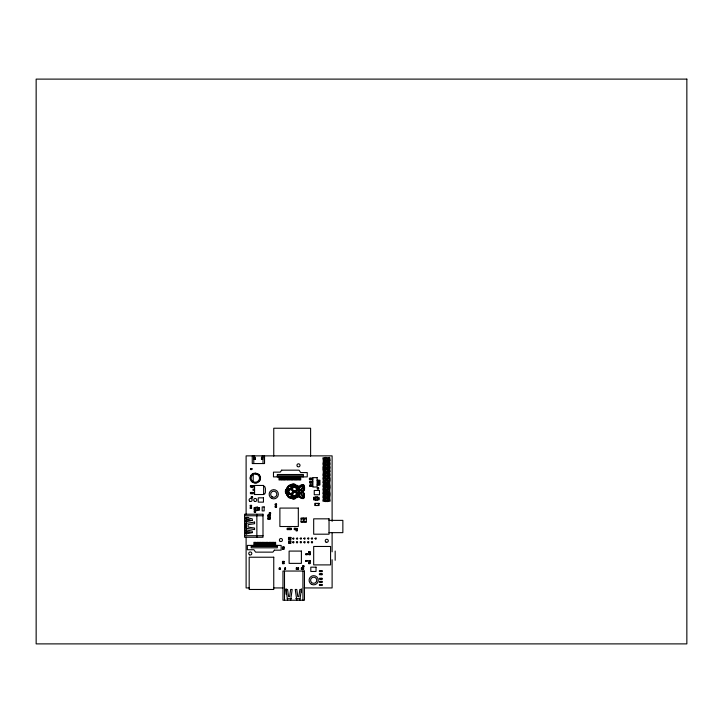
<?xml version="1.0" encoding="UTF-8"?>
<svg xmlns="http://www.w3.org/2000/svg" width="723" height="723" viewBox="0 0 723 723"><rect width="100%" height="100%" fill="white"/><g stroke="black" fill="none" stroke-linecap="round" stroke-linejoin="round"><path stroke-width="1.08" d="M300.37 492.887A1.916 1.916 0 0 0 299.177 495.635L300.461 496.737L299.394 494.948A1.464 1.464 0 0 1 300.406 493.466L300.37 492.887L301.581 494.469M250.257 478.084L250.935 475.635M260.334 479.376C262.187 473.14 251.839 470.565 250.33 476.791C248.468 483.036 258.816 485.603 260.334 479.376L258.915 481.545M290.646 600.226L292.182 589.471L290.646 589.471L289.625 596.611L288.594 596.611L287.573 589.471L286.037 589.471L287.573 600.226M299.855 600.226L301.392 589.471L299.855 589.471L298.843 596.611L297.804 596.611L296.791 589.471L295.255 589.471L296.791 600.226M250.429 485.82L254.568 485.802L250.429 485.82L250.429 487.031L254.568 487.031M300.406 493.466A8.676 8.676 0 0 1 302.44 496.556L302.756 496.656A12.906 12.906 0 0 0 301.834 494.252L301.663 493.936A12.906 12.906 0 0 0 300.895 492.697A1.428 1.428 0 0 1 302.829 492.932C304.41 494.884 303.154 499.123 300.253 496.981M323.389 461.084L322.838 464.211L325.974 464.772L326.525 461.636L323.389 461.084L322.838 457.948L325.974 457.397L327.076 461.084L330.212 460.533L329.661 457.397L326.525 457.948M325.974 461.084L326.525 460.533M323.389 464.772L322.838 467.898L326.525 469.01L327.076 472.137L330.212 471.586L329.661 468.45L326.525 469.01M326.525 461.636L327.076 461.084M323.389 468.45L322.838 469.01L323.389 472.137L326.525 471.586M327.076 468.45L326.525 465.323L330.212 464.211L329.661 461.084M325.974 468.45L326.525 467.898M323.389 472.137L322.838 475.273L326.525 476.376L327.076 479.512L330.212 480.063L329.661 483.199L326.525 483.75L326.525 486.326L330.212 487.438L329.661 490.565L326.525 491.116L326.525 493.701L330.212 494.803L329.661 497.939L326.525 498.49L327.076 501.626L330.212 501.066L329.661 497.939M329.661 468.45L330.212 467.898L329.661 464.772M323.389 475.824L322.838 478.96L323.389 479.512L326.525 478.96M329.661 472.137L330.212 475.273L327.076 475.824L326.525 472.688L327.076 472.137M325.974 475.824L326.525 475.273M323.389 479.512L322.838 482.639L325.974 483.199L326.525 482.639L325.974 479.512M326.525 476.376L327.076 475.824M323.389 483.199L322.838 486.326L323.389 486.877L326.525 486.326M326.525 480.063L327.076 479.512M329.661 479.512L330.212 478.96L329.661 475.824M323.389 486.877L322.838 490.013L325.974 490.565L326.525 490.013L325.974 486.877M323.389 490.565L322.838 493.701L325.974 494.252L326.525 493.701M326.525 487.438L327.076 486.877M329.661 486.877L330.212 486.326L329.661 483.199M323.389 494.252L322.838 497.388L325.974 497.939L326.525 497.388L325.974 494.252M323.389 497.939L322.838 501.066L325.974 501.626L326.525 501.066M326.525 494.803L327.076 494.252M329.661 494.252L330.212 493.701L329.661 490.565M300.84 497.46C304.103 499.819 304.654 494.261 303.226 492.797A1.708 1.708 0 0 0 300.587 492.517A11.893 11.893 0 0 0 301.482 494.315M253.204 474.541C250.447 475.924 250.447 480.244 253.204 481.635A4.374 4.374 0 0 0 257.451 481.635C260.208 480.244 260.208 475.924 257.451 474.541A4.374 4.374 0 0 0 253.204 474.541L253.204 481.635M252.788 473.845L254.017 473.357M256.638 482.81L254.017 482.81M323.895 460.045L325.467 460.018L325.467 458.436L323.895 458.436L323.895 460.045L325.467 460.045M327.582 460.045L329.155 460.018L329.155 458.436L327.582 458.436L327.582 460.045L329.155 460.045M323.895 463.723L325.467 463.705L325.467 462.124L323.895 462.124L323.895 463.723L325.467 463.723M327.582 463.723L329.155 463.705L329.155 462.124L327.582 462.124L327.582 463.723L329.155 463.723M323.895 467.41L325.467 467.41L325.467 465.811L323.895 465.811L323.895 467.41L325.467 467.392M327.582 467.41L329.155 467.41L329.155 465.811L327.582 465.811L327.582 467.41L329.155 467.392M323.895 471.098L325.467 471.08L325.467 469.498L323.895 469.498L323.895 471.098L325.467 471.098M327.582 471.098L329.155 471.08L329.155 469.498L327.582 469.498L327.582 471.098L329.155 471.098M323.895 474.785L325.467 474.767L325.467 473.176L323.895 473.176L323.895 474.785L325.467 474.785M327.582 474.785L329.155 474.767L329.155 473.176L327.582 473.176L327.582 474.785L329.155 474.785M323.895 478.472L325.467 478.445L325.467 476.864L323.895 476.864L323.895 478.472L325.467 478.472M327.582 478.472L329.155 478.445L329.155 476.864L327.582 476.864L327.582 478.472L329.155 478.472M323.895 482.151L325.467 482.133L325.467 480.551L323.895 480.551L323.895 482.151L325.467 482.151M327.582 482.151L329.155 482.133L329.155 480.551L327.582 480.551L327.582 482.151L329.155 482.151M323.895 485.838L325.467 485.838L325.467 484.238L323.895 484.238L323.895 485.838L325.467 485.82M327.582 485.838L329.155 485.838L329.155 484.238L327.582 484.238L327.582 485.838L329.155 485.82M323.895 489.525L325.467 489.507L325.467 487.926L323.895 487.926L323.895 489.525L325.467 489.525M327.582 489.525L329.155 489.507L329.155 487.926L327.582 487.926L327.582 489.525L329.155 489.525M323.895 493.213L325.467 493.194L325.467 491.604L323.895 491.604L323.895 493.213L325.467 493.213M327.582 493.213L329.155 493.194L329.155 491.604L327.582 491.604L327.582 493.213L329.155 493.213M323.895 496.9L325.467 496.9L325.467 495.291L323.895 495.291L323.895 496.9L325.467 496.882M327.582 496.9L329.155 496.9L329.155 495.291L327.582 495.291L327.582 496.9L329.155 496.882M323.895 500.578L325.467 500.56L325.467 498.978L323.895 498.978L323.895 500.578L325.467 500.578M327.582 500.578L329.155 500.56L329.155 498.978L327.582 498.978L327.582 500.578L329.155 500.578M253.791 457.406L255.327 457.406L255.327 459.457M263 457.406L261.464 457.406L261.464 459.457M323.895 458.436L325.467 458.436M327.582 458.436L329.155 458.436M253.791 458.942L255.327 458.942M261.464 458.942L263 458.942M323.895 462.124L325.467 462.124M327.582 462.124L329.155 462.124M323.895 469.498L325.467 469.498M327.582 469.498L329.155 469.498M323.895 473.176L325.467 473.176M327.582 473.176L329.155 473.176M323.895 476.864L325.467 476.864M327.582 476.864L329.155 476.864M312.806 478.201L309.39 478.201L309.426 479.738L312.806 479.738M317.108 480.316L319.937 480.316L319.937 484.907L317.108 484.907M323.895 480.551L325.467 480.551M327.582 480.551L329.155 480.551M312.806 481.572L309.58 481.572L309.58 482.955L312.806 482.955M312.806 484.979L309.58 484.979L309.58 486.362L312.806 486.362M263.633 486.489L264.708 486.489L265.395 488.368L265.395 492.517L264.708 494.017L263.633 494.017M323.895 487.926L325.467 487.926M327.582 487.926L329.155 487.926M254.568 489.137L253.032 489.137L253.032 490.366L254.568 490.366M323.895 491.604L325.467 491.604M327.582 491.604L329.155 491.604M254.568 492.444L250.429 492.444L250.429 493.673L254.568 493.673M250.429 492.625L252.463 492.625M315.336 497.261L313.646 497.261L313.646 497.876L315.336 497.876M317.18 497.361L319.015 497.361L319.015 497.975L317.18 497.975M315.336 498.283L313.646 498.283L313.646 498.897L315.336 498.897M317.18 498.319L319.015 498.319L319.015 498.933L317.18 498.933M323.895 498.978L325.467 498.978M327.582 498.978L329.155 498.978M315.336 499.295L313.646 499.295L313.646 499.909L315.336 499.909M317.18 499.268L319.015 499.268L319.015 499.882L317.18 499.882M255.825 507.519L254.135 507.519L254.135 508.133L255.825 508.133M257.668 507.618L259.512 507.618L259.512 508.233L257.668 508.233M255.825 508.54L254.135 508.54L254.135 509.155L255.825 509.155M257.668 508.585L259.512 508.585L259.512 509.191L257.668 509.191M255.825 509.552L254.135 509.552L254.135 510.167L255.825 510.167M257.668 509.525L259.512 509.525L259.512 510.14L257.668 510.14M244.573 515.761L263 515.761M248.26 517.397L246.109 517.397L246.109 534.288M301.102 518.807L303.253 518.807M304.175 518.807L306.326 518.807M329.037 520.37L342.856 520.37L342.856 532.652L329.037 532.652M301.102 521.563L303.253 521.563M304.175 521.563L306.326 521.563M287.266 528.513L288.188 528.513M288.802 528.513L289.724 528.513M290.185 528.513L291.107 528.513M294.333 528.513L295.255 528.513M296.177 528.856L297.198 528.856M287.266 529.39L288.188 529.39M288.802 529.39L289.724 529.39M290.185 529.39L291.107 529.39M294.333 529.39L295.255 529.39M296.177 530.456L297.198 530.456M244.573 535.725L263 535.725M282.476 547.392L284.022 547.392M282.476 548.865L284.022 548.865M282.476 561.825L284.022 561.825M282.476 563.307L284.022 563.307M279.232 568.269L280.153 568.269M284.6 568.269L285.522 568.269M279.232 569.146L280.153 569.146M284.6 569.146L285.522 569.146M320.397 571.577L322.313 571.577L322.313 570.655L319.394 570.655L319.394 571.568L320.397 571.577L320.397 570.655M320.397 574.649L322.313 574.649L322.313 573.728L319.394 573.728L319.394 574.631L320.397 574.649L320.397 573.728M320.397 579.259L322.313 579.259L322.313 578.337L319.394 578.337L319.394 579.24L320.397 579.259L320.397 578.337M320.397 582.331L322.313 582.331L322.313 581.409L319.394 581.409L319.394 582.313L320.397 582.331L320.397 581.409M320.397 585.404L322.313 585.404L322.313 584.482L319.394 584.482L319.394 585.386L320.397 585.404L320.397 584.482M249.462 587.935L246.109 587.935L246.109 537.144M274.035 587.935L282.964 587.935M304.184 587.935L332.11 587.935L332.11 559.719M287.221 598.689L291.432 598.689M295.644 598.689L299.855 598.689M327.582 465.811L329.155 465.829M323.895 465.811L325.467 465.829M323.895 484.238L325.467 484.256M327.582 484.238L329.155 484.256M323.895 495.291L325.467 495.309M327.582 495.291L329.155 495.309M301.193 497.135L300.524 496.746M255.327 473.194L258.915 474.622L260.407 478.084M251.74 481.545L252.788 482.322M326.525 464.211L327.076 464.772M325.974 464.772L326.525 465.323M325.974 472.137L326.525 472.688M326.525 482.639L327.076 483.199M325.974 483.199L326.525 483.75M326.525 490.013L327.076 490.565M325.974 490.565L326.525 491.116M326.525 497.388L327.076 497.939M325.974 497.939L326.525 498.49M299.322 487.555C301.401 482.91 306.1 487.456 303.253 490.709A1.518 1.518 0 0 1 300.651 490.745L301.247 489.643A3.181 3.181 0 0 1 300.253 490.537A2.079 2.079 0 0 1 299.195 487.727M335.174 551.08L335.174 560.298M332.11 521.337L332.11 455.87L246.109 455.87L246.109 514.568M332.11 532.625L332.11 551.821M321.545 570.655L321.545 571.577M321.545 573.728L321.545 574.649M321.545 578.337L321.545 579.259M321.545 581.409L321.545 582.331M321.545 584.482L321.545 585.404M321.283 570.655L321.283 571.577M321.283 573.728L321.283 574.649M321.283 578.337L321.283 579.259M321.283 581.409L321.283 582.331M321.283 584.482L321.283 585.404M319.232 480.316L319.232 484.907M318.644 480.316L318.644 484.907M318.391 487.953L318.391 488.875M318.274 503.371L318.274 505.522M317.813 480.316L317.813 484.907M317.505 487.953L317.505 488.875M315.517 503.371L315.517 505.522M311.188 481.572L311.188 482.955M311.188 484.979L311.188 486.362M311.116 478.201L311.116 479.738M310.61 456.15L310.61 428.233L273.755 428.233L273.755 456.15M310.384 481.572L310.384 482.955M310.384 484.979L310.384 486.362M310.239 478.201L310.239 479.738M310.05 553.764L310.05 554.686M310.05 560.515L310.05 561.437M309.769 551.785L309.769 552.706M309.769 562.693L309.769 563.615M309.164 553.764L309.164 554.686M309.164 560.515L309.164 561.437M308.893 551.785L308.893 552.706M308.893 562.693L308.893 563.615M306.977 553.764L306.977 554.686M306.823 560.515L306.823 561.437M306.1 553.764L306.1 554.686M305.946 560.515L305.946 561.437M303.642 565.955L303.642 566.868M303.416 476.891L303.416 474.505L277.307 474.505L277.307 476.891M303.181 567.926L303.181 569.471M302.928 571.043L302.928 600.226M302.765 565.955L302.765 566.868M302.503 476.891L302.503 475.815L277.93 475.815L277.93 476.891M301.708 567.926L301.708 569.471M301.392 588.856L301.392 592.236M300.714 476.891L300.714 479.964L299.946 479.964L299.946 476.891M299.268 476.891L299.268 479.964L298.5 479.964L298.5 476.891M298.12 567.926L298.12 569.471M297.56 476.891L297.56 479.964L296.791 479.964L296.791 476.891M296.638 567.926L296.638 569.471M296.123 476.891L296.123 479.964L295.355 479.964L295.355 476.891M294.713 476.891L294.713 479.964L293.945 479.964L293.945 476.891M293.068 476.891L293.068 479.964L292.3 479.964L292.3 476.891M291.767 476.891L291.767 479.964L290.998 479.964L290.998 476.891M290.149 476.891L290.149 479.964L289.534 479.964L289.534 476.891M288.757 476.891L288.757 479.964L287.989 479.964L287.989 476.891M287.365 476.891L287.365 479.964L286.597 479.964L286.597 476.891M286.037 588.667L286.037 594.189M285.63 476.891L285.63 479.964L284.862 479.964L284.862 476.891M284.501 571.043L284.501 600.226M284.266 476.891L284.266 479.964L283.497 479.964L283.497 476.891M282.801 476.891L282.801 479.964L282.033 479.964L282.033 476.891M281.401 476.891L281.401 479.964L280.632 479.964L280.632 476.891M279.774 476.891L279.774 479.964L279.006 479.964L279.006 476.891M277.307 545.413L277.307 547.808L251.206 547.808L251.206 545.413M276.692 545.413L276.692 546.489L252.119 546.489L252.119 545.413M276.285 504.103L276.285 505.015M276.285 506.245L276.285 507.166M275.608 545.413L275.608 542.34L274.839 542.34L274.839 545.413M275.409 504.103L275.409 505.015M275.409 506.245L275.409 507.166M273.981 545.413L273.981 542.34L273.213 542.34L273.213 545.413M272.58 545.413L272.58 542.34L271.812 542.34L271.812 545.413M271.116 545.413L271.116 542.34L270.348 542.34L270.348 545.413M270.348 512.878L270.348 513.8M269.742 514.939L269.742 516.484M269.742 517.704L269.742 519.25M269.751 545.413L269.751 542.34L268.992 542.34L268.992 545.413M269.471 512.878L269.471 513.8M268.269 514.939L268.269 516.484M268.269 517.704L268.269 519.25M268.016 545.413L268.016 542.34L267.248 542.34L267.248 545.413M266.633 545.413L266.633 542.34L265.865 542.34L265.865 545.413M265.088 545.413L265.088 542.34L264.473 542.34L264.473 545.413M264.537 455.87L264.537 463.551L252.255 463.551L252.255 455.87M263.624 545.413L263.624 542.34L262.856 542.34L262.856 545.413M263 455.87L263 463.551M262.232 455.87L262.232 459.159M262.322 545.413L262.322 542.34L261.554 542.34L261.554 545.413M260.678 545.413L260.678 542.34L259.909 542.34L259.909 545.413M259.268 545.413L259.268 542.34L258.5 542.34L258.5 545.413M257.831 545.413L257.831 542.34L257.063 542.34L257.063 545.413M256.864 514.225L256.864 537.261M256.114 545.413L256.114 542.34L255.346 542.34L255.346 545.413M255.355 511.251L255.355 512.173M254.668 545.413L254.668 542.34L253.9 542.34L253.9 545.413M254.559 455.87L254.559 459.159M254.478 511.251L254.478 512.173M253.791 455.87L253.791 463.551M252.499 485.802L252.499 487.031M252.499 492.444L252.499 493.673M252.336 496.909L252.336 497.831M251.631 468.64L251.631 469.561M251.468 485.802L251.468 487.031M251.459 492.444L251.459 493.673M251.459 496.909L251.459 497.831M251.315 505.386L251.315 506.308M251.315 507.537L251.315 508.459M250.754 468.64L250.754 469.561M250.438 505.386L250.438 506.308M250.438 507.537L250.438 508.459M255.327 473.782A4.6 4.6 0 0 1 256.484 473.927M301.111 486.263L299.476 488.314A1.482 1.482 0 0 0 300.244 490.067A7.799 7.799 0 0 0 302.467 486.787L302.91 487.04A12.526 12.526 0 0 1 301.925 489.227L301.753 489.525A12.526 12.526 0 0 1 300.976 490.655A1.256 1.256 0 0 0 302.928 490.429C303.85 488.576 303.895 484.473 301.111 486.263M288.974 538.418C289.914 541.355 291.261 536.349 288.974 538.418M288.974 542.069C289.914 544.997 291.261 540 288.974 542.069M292.698 538.418C293.637 541.355 294.984 536.349 292.698 538.418M292.698 542.078C293.637 545.006 294.984 540.009 292.698 542.078M296.403 538.418C297.343 541.355 298.689 536.349 296.403 538.418M296.403 542.087C297.343 545.015 298.689 540.018 296.403 542.087M300.19 538.355C301.13 541.283 302.467 536.285 300.19 538.355M300.19 542.033C301.13 544.97 302.467 539.964 300.19 542.033M303.886 538.355C304.826 541.283 306.163 536.285 303.886 538.355M303.886 542.087C304.826 545.015 306.163 540.018 303.886 542.087M307.627 538.319C308.567 541.256 309.914 536.249 307.627 538.319M307.627 542.087C308.567 545.015 309.914 540.018 307.627 542.087M311.279 538.355C312.219 541.292 313.556 536.285 311.279 538.355M311.351 542.087C312.291 545.015 313.637 540.018 311.351 542.087M315.038 538.364C315.978 541.292 317.325 536.294 315.038 538.364M281.699 470.167L280.226 472.137L273.475 472.137L273.475 476.891L307.257 476.891L307.257 472.571L300.705 472.571L299.051 470.167L281.699 470.167M274.388 550.176L272.914 552.137L255.562 552.137L253.909 549.733L247.365 549.733L247.365 545.413L281.148 545.413L281.148 550.176L274.388 550.176M252.255 520.37L245.983 521.78L245.983 520.379L250.212 519.855L245.983 518.969L245.983 517.578L252.255 518.834L252.255 520.37M252.255 532.652L245.983 533.908L245.983 532.517L250.212 532.092L245.983 531.26L245.983 529.86L252.255 531.116L252.255 532.652M254.559 522.096L245.983 523.416L245.983 528.26L254.559 529.579L254.559 528.043L248.097 527.112L248.097 524.654L254.559 523.705L254.559 522.096M686.85 79.114L36.15 79.114L36.15 643.886L686.85 643.886L686.85 79.114M251.893 468.64L250.51 468.64L250.51 469.561L251.893 469.561L251.893 468.64M317.108 477.641L312.806 477.641L312.806 487.004L317.108 487.004L317.108 477.641M263.633 485.458L254.568 485.458L254.568 494.523L263.633 494.523L263.633 485.458M318.653 487.953L317.27 487.953L317.27 488.875L318.653 488.875L318.653 487.953M319.476 490.447L314.252 490.447L314.252 494.749L319.476 494.749L319.476 490.447M252.598 496.909L251.215 496.909L251.215 497.831L252.598 497.831L252.598 496.909M317.18 496.9L315.336 496.9L315.336 500.28L317.18 500.28L317.18 496.9M263.461 497.84L258.238 497.84L258.238 502.142L263.461 502.142L263.461 497.84M291.477 497.84L291.152 497.84A3.877 3.877 0 0 1 287.6 495.382A3.073 3.073 0 0 1 286.751 493.881A3.127 3.127 0 0 1 286.751 489.1A3.507 3.507 0 0 1 287.826 487.239A3.94 3.94 0 0 1 291.468 485.106A2.892 2.892 0 0 1 295.852 485.711A3.244 3.244 0 0 1 299.006 487.483A4.211 4.211 0 0 1 303.497 485.232A4.681 4.681 0 0 1 304.184 488.64A3.091 3.091 0 0 1 301.862 491.721A2.567 2.567 0 0 1 303.687 493.149A5.432 5.432 0 0 1 303.425 498.255A4.817 4.817 0 0 1 298.861 495.833A2.919 2.919 0 0 1 295.933 497.316A2.784 2.784 0 0 1 291.477 497.84M319.078 503.371L314.776 503.371L314.776 505.522L319.078 505.522L319.078 503.371M276.548 504.103L275.165 504.103L275.165 505.015L276.548 505.015L276.548 504.103M251.586 505.386L250.203 505.386L250.203 506.308L251.586 506.308L251.586 505.386M276.548 506.245L275.165 506.245L275.165 507.166L276.548 507.166L276.548 506.245M264.175 506.922L262.178 506.922L262.178 510.908L264.175 510.908L264.175 506.922M257.668 507.157L255.825 507.157L255.825 510.537L257.668 510.537L257.668 507.157M251.586 507.537L250.203 507.537L250.203 508.459L251.586 508.459L251.586 507.537M298.319 508.079L279.891 508.079L279.891 526.516L298.319 526.516L298.319 508.079M255.617 511.251L254.234 511.251L254.234 512.173L255.617 512.173L255.617 511.251M270.61 512.878L269.227 512.878L269.227 513.8L270.61 513.8L270.61 512.878M263 514.225L244.573 514.225L244.573 537.261L263 537.261L263 514.225M270.185 514.939L267.862 514.939L267.862 516.484L270.185 516.484L270.185 514.939M270.185 517.704L267.862 517.704L267.862 519.25L270.185 519.25L270.185 517.704M303.253 518.011L301.102 518.011L301.102 522.304L303.253 522.304L303.253 518.011M306.326 518.011L304.175 518.011L304.175 522.304L306.326 522.304L306.326 518.011M329.037 518.834L313.683 518.834L313.683 534.189L329.037 534.189L329.037 518.834M288.188 528.269L287.266 528.269L287.266 529.652L288.188 529.652L288.188 528.269M289.724 528.269L288.802 528.269L288.802 529.652L289.724 529.652L289.724 528.269M291.107 528.269L290.185 528.269L290.185 529.652L291.107 529.652L291.107 528.269M295.255 528.269L294.333 528.269L294.333 529.652L295.255 529.652L295.255 528.269M297.198 528.423L296.177 528.423L296.177 530.935L297.198 530.935L297.198 528.423M290.917 537.415L288.495 537.415L288.495 539.837L290.917 539.837L290.917 537.415M290.845 541.202L288.576 541.202L288.576 543.479L290.845 543.479L290.845 541.202M330.574 546.471L313.683 546.471L313.683 564.898L330.574 564.898L330.574 546.471M284.022 546.95L282.476 546.95L282.476 549.272L284.022 549.272L284.022 546.95M301.392 551.08L289.11 551.08L289.11 563.371L301.392 563.371L301.392 551.08M310.031 551.785L308.649 551.785L308.649 552.706L310.031 552.706L310.031 551.785M307.212 553.764L305.829 553.764L305.829 554.686L307.212 554.686L307.212 553.764M310.284 553.764L308.902 553.764L308.902 554.686L310.284 554.686L310.284 553.764M273.755 557.225L249.182 557.225L249.182 589.471L273.755 589.471L273.755 557.225M307.058 560.515L305.675 560.515L305.675 561.437L307.058 561.437L307.058 560.515M310.284 560.515L308.902 560.515L308.902 561.437L310.284 561.437L310.284 560.515M284.022 561.382L282.476 561.382L282.476 563.705L284.022 563.705L284.022 561.382M310.031 562.693L308.649 562.693L308.649 563.615L310.031 563.615L310.031 562.693M303.913 565.955L302.53 565.955L302.53 566.868L303.913 566.868L303.913 565.955M316.032 567.175L310.809 567.175L310.809 571.477L316.032 571.477L316.032 567.175M280.153 568.025L279.232 568.025L279.232 569.408L280.153 569.408L280.153 568.025M285.522 568.025L284.6 568.025L284.6 569.408L285.522 569.408L285.522 568.025M298.563 567.926L296.24 567.926L296.24 569.471L298.563 569.471L298.563 567.926M303.624 567.926L301.31 567.926L301.31 569.471L303.624 569.471L303.624 567.926M304.464 571.043L282.964 571.043L282.964 600.226L304.464 600.226L304.464 571.043M272.219 496.927A3.073 3.073 0 0 0 276.828 494.261A3.073 3.073 0 0 0 272.219 491.604A3.073 3.073 0 0 0 272.219 496.927M311.378 584.247A4.609 4.609 0 0 0 318.283 580.262A4.609 4.609 0 0 0 311.378 576.267A4.609 4.609 0 0 0 311.378 584.247M280.163 541.355A1.536 1.536 0 0 0 282.467 540.027A1.536 1.536 0 0 0 280.163 538.698A1.536 1.536 0 0 0 280.163 541.355M311.505 582.431A3.073 3.073 0 0 0 316.647 581.057A3.073 3.073 0 0 0 312.887 577.288A3.073 3.073 0 0 0 311.505 582.431M271.45 498.255A4.609 4.609 0 0 0 278.364 494.261A4.609 4.609 0 0 0 271.45 490.275A4.609 4.609 0 0 0 271.45 498.255M326.001 542.123A1.536 1.536 0 0 0 328.305 540.795A1.536 1.536 0 0 0 326.001 539.466A1.536 1.536 0 0 0 326.001 542.123M297.397 466.425A1.536 1.536 0 0 0 299.964 465.729A1.536 1.536 0 0 0 298.084 463.85A1.536 1.536 0 0 0 297.397 466.425M249.498 554.812A1.536 1.536 0 0 0 251.803 553.484A1.536 1.536 0 0 0 249.498 552.155A1.536 1.536 0 0 0 249.498 554.812M249.851 501.319A1.536 1.536 0 0 0 252.155 499.991A1.536 1.536 0 0 0 249.851 498.662A1.536 1.536 0 0 0 249.851 501.319M254.46 501.319A1.536 1.536 0 0 0 256.764 499.991A1.536 1.536 0 0 0 254.46 498.662A1.536 1.536 0 0 0 254.46 501.319M287.275 495.598A3.696 3.696 0 0 0 291.414 498.192A3 3 0 0 0 296.204 497.641A2.973 2.973 0 0 0 298.87 496.33A4.962 4.962 0 0 0 303.687 498.545A6.1 6.1 0 0 0 303.949 493.149A3.208 3.208 0 0 0 302.612 491.721A3.154 3.154 0 0 0 304.555 488.567A6.543 6.543 0 0 0 303.75 484.79A4.239 4.239 0 0 0 298.988 486.877A3.226 3.226 0 0 0 295.996 485.214A3.263 3.263 0 0 0 291.152 484.672A4.862 4.862 0 0 0 287.158 487.492A4.04 4.04 0 0 0 286.444 488.884A3.534 3.534 0 0 0 286.444 494.071A1.654 1.654 0 0 0 287.275 495.598M297.84 489.525A2.395 2.395 0 0 0 297.84 493.8A2.286 2.286 0 0 0 297.84 489.525M291.486 485.431A3.037 3.037 0 0 0 295.743 486.028A2.784 2.784 0 0 0 291.486 485.431M295.942 486.064A5.549 5.549 0 0 0 298.509 489.498A2.413 2.413 0 0 0 295.942 486.064M296.421 486.434A4.013 4.013 0 0 0 298.328 489.037A2.079 2.079 0 0 0 296.421 486.434M290.619 493.945A2.44 2.44 0 0 0 290.619 489.091A2.44 2.44 0 0 0 290.619 493.945M297.849 493.42A1.88 1.88 0 0 0 297.849 490.013A2.241 2.241 0 0 0 297.849 493.42M295.156 485.946A2.133 2.133 0 0 0 292.065 485.513A2.865 2.865 0 0 0 295.156 485.946M287.365 493.89A3.434 3.434 0 0 0 287.185 489.091A2.738 2.738 0 0 0 287.365 493.89M287.953 493.926A2.603 2.603 0 0 0 291.929 496.864A2.919 2.919 0 0 0 287.953 493.926M292.101 497.514A1.952 1.952 0 0 0 295.201 496.981A3.687 3.687 0 0 0 292.101 497.514M291.631 497.56A2.214 2.214 0 0 0 295.571 496.864A3.136 3.136 0 0 0 291.631 497.56M288.287 494.297A2.277 2.277 0 0 0 291.649 496.656A2.702 2.702 0 0 0 288.287 494.297M295.788 496.864A2.296 2.296 0 0 0 298.635 493.746A4.916 4.916 0 0 0 295.788 496.864M296.123 492.734A2.124 2.124 0 0 0 293.014 495.49A2.16 2.16 0 0 0 296.123 492.734M293.646 490.555A2.042 2.042 0 0 0 296.349 489.905A2.106 2.106 0 0 0 292.806 487.908A2.042 2.042 0 0 0 293.646 490.555M296.313 496.556A2.115 2.115 0 0 0 298.454 494.216A5.26 5.26 0 0 0 296.313 496.556M292.535 491.613A1.916 1.916 0 0 0 290.619 489.688A1.925 1.925 0 0 0 288.848 491.613A1.925 1.925 0 0 0 290.619 493.529A1.916 1.916 0 0 0 292.535 491.613M287.176 489.706A2.223 2.223 0 0 0 287.176 493.312A2.847 2.847 0 0 0 287.176 489.706M291.261 486.254A2.323 2.323 0 0 0 288.206 488.585A2.277 2.277 0 0 0 291.261 486.254M296.692 490.257A2.512 2.512 0 0 0 292.336 487.808A2.503 2.503 0 0 0 293.375 491.053A2.503 2.503 0 0 0 296.692 490.257M291.667 486.037A2.512 2.512 0 0 0 287.926 488.884A2.576 2.576 0 0 0 291.667 486.037M292.607 495.526A2.485 2.485 0 0 0 296.547 492.616A2.467 2.467 0 0 0 292.607 495.526"/></g></svg>
